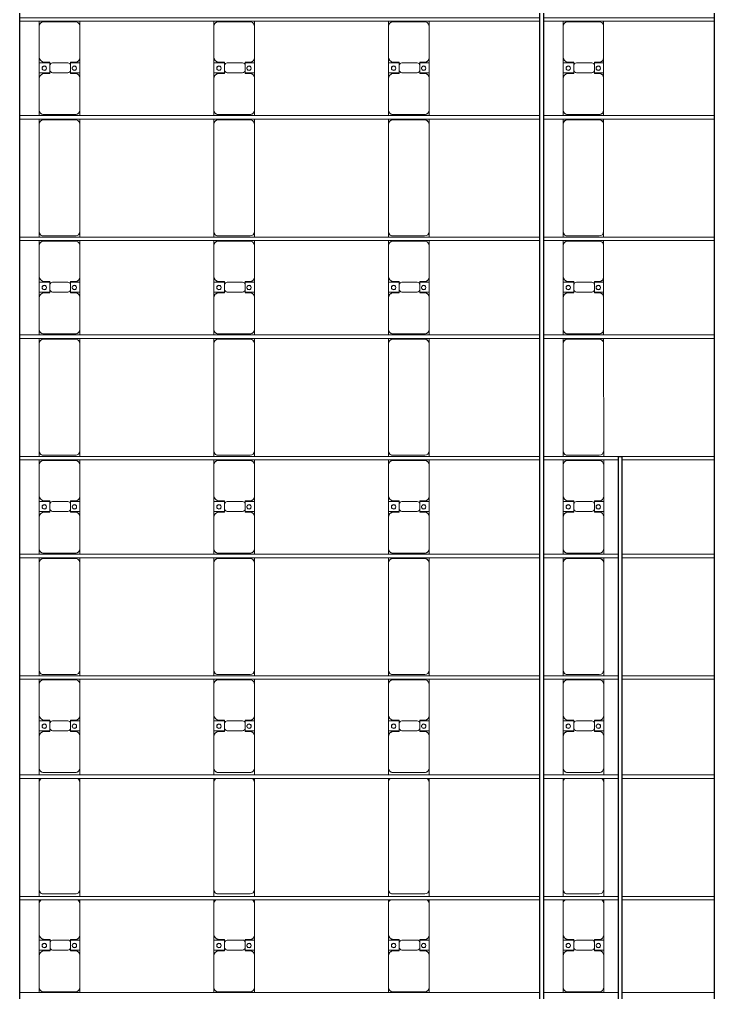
# Model space of a CAD drawing. Header units: millimetres. Extents: x -496478 to -186190, y -204059 to -87354.
# Drawn here: x -471192 to -463231, y -171190 to -160054 of the extents above; entities that cross this region are included whole.
import ezdxf

# ---------------------------------------------------------------- set-up
doc = ezdxf.new("R2010")
doc.units = ezdxf.units.MM
for name, color, linetype, lineweight in [('A-DETL-MBND', 5, 'Continuous', 9), ('A-GENM', 13, 'Continuous', 9), ('S-BEAM', 12, 'Continuous', 9)]:
    doc.layers.add(name, color=color, linetype=linetype, lineweight=lineweight)

# ---------------------------------------------------------------- blocks, each defined once
blk = doc.blocks.new('Dầm C52 - Dầm C52-V85-BỐ TRÍ KHUNG KẾT CẤU BÈ PIN 01')
at = {"layer": 'S-BEAM', "color": 1}
for p, q in [((73389, 20), (75349, 20)), ((75389, 20), (81349, 20)), ((75349, -20), (73389, -20)), ((81349, -20), (75389, -20))]:
    blk.add_line(p, q, dxfattribs=at)
blk = doc.blocks.new('Dầm C52 - Dầm C52-V86-BỐ TRÍ KHUNG KẾT CẤU BÈ PIN 01')
at = {"layer": 'S-BEAM', "color": 1}
for p, q in [((73389, 20), (74449, 20)), ((74489, 20), (75349, 20)), ((75389, 20), (81349, 20)), ((74449, -20), (73389, -20)), ((75349, -20), (74489, -20)), ((81349, -20), (75389, -20))]:
    blk.add_line(p, q, dxfattribs=at)
blk = doc.blocks.new('Dai phao do pin - DẢI PHAO ĐỠ PIN-24231-BỐ TRÍ KHUNG KẾT CẤU BÈ PIN 01')
at = {"layer": 'A-DETL-MBND', "color": 8}
for p, q in [((25813, 242), (25863, 242)), ((26230, 242), (25870, 242)), ((26230, 242), (26412, 242)), ((26298, 242), (26480, 242)), ((26298, 118), (26298, 242)), ((26412, 242), (26412, 118)), ((26830, 242), (26480, 242)), ((26830, 242), (26873, 242)), ((26913, 242), (26990, 242)), ((28220, 242), (26990, 242)), ((28220, 242), (28263, 242)), ((28303, 242), (28380, 242)), ((28740, 242), (28380, 242)), ((28740, 242), (28922, 242)), ((28808, 242), (28990, 242)), ((28808, 118), (28808, 242)), ((28922, 242), (28922, 118)), ((29340, 242), (28990, 242)), ((29340, 242), (29398, 242)), ((29438, 242), (29500, 242)), ((30730, 242), (29500, 242)), ((30730, 242), (30788, 242)), ((30828, 242), (30890, 242)), ((31250, 242), (30890, 242)), ((31250, 242), (31432, 242)), ((31318, 242), (31500, 242)), ((31318, 118), (31318, 242)), ((31432, 242), (31432, 118)), ((31850, 242), (31500, 242)), ((31850, 242), (31908, 242)), ((31948, 242), (32010, 242)), ((33240, 242), (32010, 242)), ((33240, 242), (33298, 242)), ((33338, 242), (33400, 242)), ((33760, 242), (33400, 242)), ((33760, 242), (33942, 242)), ((33828, 242), (34010, 242)), ((33828, 118), (33828, 242)), ((33942, 242), (33942, 118)), ((34360, 242), (34010, 242)), ((34360, 242), (34418, 242)), ((34458, 242), (34520, 242)), ((35750, 242), (34520, 242)), ((35750, 242), (35808, 242)), ((35848, 242), (35910, 242)), ((36270, 242), (35910, 242)), ((36270, 242), (36452, 242)), ((36338, 242), (36520, 242)), ((36338, 118), (36338, 242)), ((36452, 242), (36452, 118)), ((36870, 242), (36520, 242)), ((36870, 242), (36928, 242)), ((25820, 192), (25820, -173)), ((26290, 118), (26290, 182)), ((26382, 118), (26290, 118)), ((26420, 118), (26328, 118)), ((26420, 182), (26420, 118)), ((26940, 192), (26940, -173)), ((28330, 192), (28330, -173)), ((28800, 118), (28800, 182)), ((28892, 118), (28800, 118)), ((28930, 118), (28838, 118)), ((28930, 182), (28930, 118)), ((29390, -173), (29390, 192)), ((29450, 192), (29450, -173)), ((30780, -173), (30780, 192)), ((30840, 192), (30840, -173)), ((31310, 118), (31310, 182)), ((31402, 118), (31310, 118)), ((31440, 118), (31348, 118)), ((31440, 182), (31440, 118)), ((31900, -173), (31900, 192)), ((31960, 192), (31960, -173)), ((33290, -173), (33290, 192)), ((33350, 192), (33350, -173)), ((33820, 118), (33820, 182)), ((33912, 118), (33820, 118)), ((33950, 118), (33858, 118)), ((33950, 182), (33950, 118)), ((34410, -173), (34410, 192)), ((34470, 192), (34470, -173)), ((35800, -173), (35800, 192)), ((35860, 192), (35860, -173)), ((36330, 118), (36330, 182)), ((36422, 118), (36330, 118)), ((36460, 118), (36368, 118)), ((36460, 182), (36460, 118)), ((36920, -173), (36920, 192)), ((26298, 88), (26298, -88)), ((26412, -88), (26412, 88)), ((28808, 88), (28808, -88)), ((28922, -88), (28922, 88)), ((31318, 88), (31318, -88)), ((31432, -88), (31432, 88)), ((33828, 88), (33828, -88)), ((33942, -88), (33942, 88)), ((36338, 88), (36338, -88)), ((36452, -88), (36452, 88)), ((26290, -173), (26290, -118)), ((26290, -118), (26382, -118)), ((26298, -223), (26298, -118)), ((26328, -118), (26420, -118)), ((26412, -118), (26412, -223)), ((26420, -118), (26420, -173)), ((28800, -173), (28800, -118)), ((28800, -118), (28892, -118)), ((28808, -223), (28808, -118)), ((28838, -118), (28930, -118)), ((28922, -118), (28922, -223)), ((28930, -118), (28930, -173)), ((31310, -173), (31310, -118)), ((31310, -118), (31402, -118)), ((31318, -223), (31318, -118)), ((31348, -118), (31440, -118)), ((31432, -118), (31432, -223)), ((31440, -118), (31440, -173)), ((33820, -173), (33820, -118)), ((33820, -118), (33912, -118)), ((33828, -223), (33828, -118)), ((33858, -118), (33950, -118)), ((33942, -118), (33942, -223)), ((33950, -118), (33950, -173)), ((36330, -173), (36330, -118)), ((36330, -118), (36422, -118)), ((36338, -223), (36338, -118)), ((36368, -118), (36460, -118)), ((36452, -118), (36452, -223)), ((36460, -118), (36460, -173)), ((25863, -223), (25813, -223)), ((25870, -223), (26240, -223)), ((26412, -223), (26240, -223)), ((26470, -223), (26298, -223)), ((26470, -223), (26830, -223)), ((26873, -223), (26830, -223)), ((26990, -223), (26913, -223)), ((26990, -223), (28220, -223)), ((28263, -223), (28220, -223)), ((28380, -223), (28303, -223)), ((28380, -223), (28750, -223)), ((28922, -223), (28750, -223)), ((28980, -223), (28808, -223)), ((28980, -223), (29340, -223)), ((29398, -223), (29340, -223)), ((29500, -223), (29438, -223)), ((29500, -223), (30730, -223)), ((30788, -223), (30730, -223)), ((30890, -223), (30828, -223)), ((30890, -223), (31260, -223)), ((31432, -223), (31260, -223)), ((31490, -223), (31318, -223)), ((31490, -223), (31850, -223)), ((31908, -223), (31850, -223)), ((32010, -223), (31948, -223)), ((32010, -223), (33240, -223)), ((33298, -223), (33240, -223)), ((33400, -223), (33338, -223)), ((33400, -223), (33770, -223)), ((33942, -223), (33770, -223)), ((34000, -223), (33828, -223)), ((34000, -223), (34360, -223)), ((34418, -223), (34360, -223)), ((34520, -223), (34458, -223)), ((34520, -223), (35750, -223)), ((35808, -223), (35750, -223)), ((35910, -223), (35848, -223)), ((35910, -223), (36280, -223)), ((36452, -223), (36280, -223)), ((36510, -223), (36338, -223)), ((36510, -223), (36870, -223)), ((36928, -223), (36870, -223))]:
    blk.add_line(p, q, dxfattribs=at)
for centre, radius, start, end in [((25870, 192), 50, 90, 180), ((25870, 192), 50, 135, 180), ((26230, 182), 60, 360, 90), ((26230, 182), 60, 2.8166, 45), ((26480, 182), 60, 90, 180), ((26480, 182), 60, 135, 180), ((26830, 192), 50, 31.8859, 90), ((26830, 192), 50, 31.8859, 45), ((26990, 192), 50, 90, 180), ((26990, 192), 50, 105, 180), ((28220, 192), 50, 31.8859, 90), ((28220, 192), 50, 31.8859, 90), ((28380, 192), 50, 90, 180), ((28380, 192), 50, 135, 180), ((28740, 182), 60, 0, 90), ((28740, 182), 60, 0, 45), ((28990, 182), 60, 90, 180), ((28990, 182), 60, 135, 180), ((29340, 192), 50, 0, 90), ((29340, 192), 50, 0, 45), ((29500, 192), 50, 90, 180), ((29500, 192), 50, 105, 180), ((30730, 192), 50, 0, 90), ((30730, 192), 50, 15, 90), ((30890, 192), 50, 90, 180), ((30890, 192), 50, 135, 180), ((31250, 182), 60, 360, 90), ((31250, 182), 60, 360, 45), ((31500, 182), 60, 90, 180), ((31500, 182), 60, 135, 180), ((31850, 192), 50, 0, 90), ((31850, 192), 50, 0, 45), ((32010, 192), 50, 90, 180), ((32010, 192), 50, 105, 180), ((33240, 192), 50, 0, 90), ((33240, 192), 50, 15, 90), ((33400, 192), 50, 90, 180), ((33400, 192), 50, 135, 180), ((33760, 182), 60, 0, 90), ((33760, 182), 60, 0, 45), ((34010, 182), 60, 90, 180), ((34360, 192), 50, 0, 90), ((34360, 192), 50, 0, 45), ((34520, 192), 50, 90, 180), ((34520, 192), 50, 105, 180), ((35750, 192), 50, 0, 90), ((35750, 192), 50, 15, 90), ((35910, 192), 50, 90, 180), ((35910, 192), 50, 135, 180), ((36270, 182), 60, 360, 90), ((36270, 182), 60, 360, 45), ((36520, 182), 60, 90, 180), ((36520, 182), 60, 135, 180), ((36870, 192), 50, 360, 90), ((36870, 192), 50, 360, 45), ((26328, 88), 30, 90, 180), ((26349, 183), 25, 360, 180), ((26349, 183), 25, 180, 360), ((26351, 183), 25, 0, 180), ((26351, 183), 25, 180, 0), ((26351, 183), 25, 180, 195), ((26382, 88), 30, 0, 90), ((28838, 88), 30, 90, 180), ((28859, 183), 25, 360, 180), ((28859, 183), 25, 180, 224.9902), ((28861, 183), 25, 0, 180), ((28861, 183), 25, 180, 224.9903), ((28861, 183), 25, 180, 195), ((28859, 183), 25, 225, 315), ((28861, 183), 25, 225, 315), ((28859, 183), 25, 315.0085, 0), ((28861, 183), 25, 315.0084, 0), ((28892, 88), 30, 0, 90), ((31348, 88), 30, 90, 180), ((31369, 183), 25, 0, 180), ((31369, 183), 25, 180, 0), ((31371, 183), 25, 360, 180), ((31371, 183), 25, 180, 0), ((31371, 183), 25, 180, 195), ((31402, 88), 30, 0, 90), ((33858, 88), 30, 90, 180), ((33879, 183), 25, 0, 180), ((33879, 183), 25, 180, 0), ((33881, 183), 25, 360, 180), ((33881, 183), 25, 180, 0), ((33881, 183), 25, 180, 195), ((33912, 88), 30, 0, 90), ((34010, 182), 60, 136.7517, 180), ((36368, 88), 30, 90, 180), ((36389, 183), 25, 360, 180), ((36389, 183), 25, 180, 360), ((36391, 183), 25, 360, 180), ((36391, 183), 25, 180, 0), ((36391, 183), 25, 180, 195), ((36422, 88), 30, 0, 90), ((26328, -88), 30, 180, 270), ((26382, -88), 30, 270, 0), ((28838, -88), 30, 180, 270), ((28892, -88), 30, 270, 0), ((31348, -88), 30, 180, 270), ((31402, -88), 30, 270, 0), ((33858, -88), 30, 180, 270), ((33912, -88), 30, 270, 0), ((36368, -88), 30, 180, 270), ((36422, -88), 30, 270, 0), ((25870, -173), 50, 180, 270), ((25870, -173), 50, 180, 225), ((26240, -173), 50, 270, 360), ((26240, -173), 50, 315, 356.5781), ((26349, -162), 25, 360, 180), ((26349, -162), 25, 180, 0), ((26351, -162), 25, 360, 180), ((26351, -162), 25, 120, 180), ((26351, -162), 25, 180, 0), ((26351, -162), 25, 75, 105), ((26349, -162), 25, 75, 90), ((26349, -162), 25, 30, 45), ((26349, -162), 25, 360, 15), ((26470, -173), 50, 180, 270), ((26470, -173), 50, 180, 225), ((26830, -173), 50, 270, 328.1141), ((26830, -173), 50, 315, 328.1141), ((26990, -173), 50, 180, 270), ((26990, -173), 50, 180, 270), ((28220, -173), 50, 270, 328.1141), ((28220, -173), 50, 285, 328.1141), ((28380, -173), 50, 180, 270), ((28380, -173), 50, 180, 225), ((28750, -173), 50, 270, 360), ((28750, -173), 50, 315, 0), ((28859, -162), 25, 360, 180), ((28859, -162), 25, 180, 0), ((28861, -162), 25, 360, 180), ((28861, -162), 25, 135, 180), ((28861, -162), 25, 180, 360), ((28861, -162), 25, 120, 121.2472), ((28861, -162), 25, 75, 105), ((28859, -162), 25, 75, 90), ((28859, -162), 25, 30, 45), ((28859, -162), 25, 360, 15), ((28980, -173), 50, 180, 270), ((28980, -173), 50, 180, 225), ((29340, -173), 50, 270, 0), ((29340, -173), 50, 315, 360), ((29500, -173), 50, 180, 270), ((29500, -173), 50, 180, 270), ((30730, -173), 50, 270, 0), ((30730, -173), 50, 285, 360), ((30890, -173), 50, 180, 270), ((30890, -173), 50, 180, 225), ((31260, -173), 50, 270, 360), ((31260, -173), 50, 315, 360), ((31369, -162), 25, 360, 180), ((31369, -162), 25, 180, 0), ((31371, -162), 25, 360, 180), ((31371, -162), 25, 120, 180), ((31371, -162), 25, 180, 0), ((31371, -162), 25, 75, 105), ((31369, -162), 25, 75, 90), ((31369, -162), 25, 30, 45), ((31369, -162), 25, 360, 15), ((31490, -173), 50, 180, 270), ((31490, -173), 50, 180, 225), ((31850, -173), 50, 270, 360), ((31850, -173), 50, 315, 360), ((32010, -173), 50, 180, 270), ((32010, -173), 50, 180, 270), ((33240, -173), 50, 270, 0), ((33240, -173), 50, 285, 0), ((33400, -173), 50, 180, 270), ((33400, -173), 50, 180, 225), ((33770, -173), 50, 270, 360), ((33770, -173), 50, 315, 0), ((33879, -162), 25, 360, 180), ((33879, -162), 25, 180, 0), ((33881, -162), 25, 0, 180), ((33881, -162), 25, 120, 180), ((33881, -162), 25, 180, 0), ((33881, -162), 25, 75, 105), ((33879, -162), 25, 75, 90), ((33879, -162), 25, 30, 45), ((33879, -162), 25, 0, 15), ((34000, -173), 50, 180, 270), ((34000, -173), 50, 180, 225), ((34360, -173), 50, 270, 0), ((34360, -173), 50, 315, 0), ((34520, -173), 50, 180, 270), ((34520, -173), 50, 180, 270), ((35750, -173), 50, 270, 0), ((35750, -173), 50, 285, 360), ((35910, -173), 50, 180, 270), ((35910, -173), 50, 180, 225), ((36280, -173), 50, 270, 360), ((36280, -173), 50, 315, 360), ((36389, -162), 25, 0, 180), ((36389, -162), 25, 180, 0), ((36391, -162), 25, 0, 180), ((36391, -162), 25, 120, 180), ((36391, -162), 25, 180, 0), ((36391, -162), 25, 75, 105), ((36389, -162), 25, 75, 90), ((36389, -162), 25, 30, 45), ((36389, -162), 25, 0, 15), ((36510, -173), 50, 180, 270), ((36510, -173), 50, 180, 225), ((36870, -173), 50, 270, 0), ((36870, -173), 50, 315, 360)]:
    blk.add_arc(centre, radius, start, end, dxfattribs=at)
blk = doc.blocks.new('Dai phao do pin - DẢI PHAO ĐỠ PIN-V108-BỐ TRÍ KHUNG KẾT CẤU BÈ PIN 01')
at = {"layer": 'A-DETL-MBND', "color": 8}
for p, q in [((25813, 242), (25863, 242)), ((26230, 242), (25870, 242)), ((26230, 242), (26412, 242)), ((26298, 242), (26480, 242)), ((26298, 118), (26298, 242)), ((26412, 242), (26412, 118)), ((26830, 242), (26480, 242)), ((26830, 242), (26873, 242)), ((26913, 242), (26990, 242)), ((28220, 242), (26990, 242)), ((28220, 242), (28263, 242)), ((28303, 242), (28380, 242)), ((28740, 242), (28380, 242)), ((28740, 242), (28922, 242)), ((28808, 242), (28990, 242)), ((28808, 118), (28808, 242)), ((28922, 242), (28922, 118)), ((29340, 242), (28990, 242)), ((29340, 242), (29398, 242)), ((29438, 242), (29500, 242)), ((30730, 242), (29500, 242)), ((30730, 242), (30788, 242)), ((30828, 242), (30890, 242)), ((31250, 242), (30890, 242)), ((31250, 242), (31432, 242)), ((31318, 242), (31500, 242)), ((31318, 118), (31318, 242)), ((31432, 242), (31432, 118)), ((31850, 242), (31500, 242)), ((31850, 242), (31908, 242)), ((31948, 242), (32010, 242)), ((33240, 242), (32010, 242)), ((33240, 242), (33298, 242)), ((33338, 242), (33400, 242)), ((33760, 242), (33400, 242)), ((33760, 242), (33942, 242)), ((33828, 242), (34010, 242)), ((33828, 118), (33828, 242)), ((33942, 242), (33942, 118)), ((34360, 242), (34010, 242)), ((34360, 242), (34418, 242)), ((34458, 242), (34520, 242)), ((35750, 242), (34520, 242)), ((35750, 242), (35808, 242)), ((35848, 242), (35910, 242)), ((36270, 242), (35910, 242)), ((36270, 242), (36452, 242)), ((36338, 242), (36520, 242)), ((36338, 118), (36338, 242)), ((36452, 242), (36452, 118)), ((36870, 242), (36520, 242)), ((36870, 242), (36928, 242)), ((25820, 192), (25820, -173)), ((26290, 118), (26290, 182)), ((26382, 118), (26290, 118)), ((26420, 118), (26328, 118)), ((26420, 182), (26420, 118)), ((26940, 192), (26940, -173)), ((28330, 192), (28330, -173)), ((28800, 118), (28800, 182)), ((28892, 118), (28800, 118)), ((28930, 118), (28838, 118)), ((28930, 182), (28930, 118)), ((29390, -173), (29390, 192)), ((29450, 192), (29450, -173)), ((30780, -173), (30780, 192)), ((30840, 192), (30840, -173)), ((31310, 118), (31310, 182)), ((31402, 118), (31310, 118)), ((31440, 118), (31348, 118)), ((31440, 182), (31440, 118)), ((31900, -173), (31900, 192)), ((31960, 192), (31960, -173)), ((33290, -173), (33290, 192)), ((33350, 192), (33350, -173)), ((33820, 118), (33820, 182)), ((33912, 118), (33820, 118)), ((33950, 118), (33858, 118)), ((33950, 182), (33950, 118)), ((34410, -173), (34410, 192)), ((34470, 192), (34470, -173)), ((35800, -173), (35800, 192)), ((35860, 192), (35860, -173)), ((36330, 118), (36330, 182)), ((36422, 118), (36330, 118)), ((36460, 118), (36368, 118)), ((36460, 182), (36460, 118)), ((36920, -173), (36920, 192)), ((26298, 88), (26298, -88)), ((26412, -88), (26412, 88)), ((28808, 88), (28808, -88)), ((28922, -88), (28922, 88)), ((31318, 88), (31318, -88)), ((31432, -88), (31432, 88)), ((33828, 88), (33828, -88)), ((33942, -88), (33942, 88)), ((36338, 88), (36338, -88)), ((36452, -88), (36452, 88)), ((26290, -173), (26290, -118)), ((26290, -118), (26382, -118)), ((26298, -223), (26298, -118)), ((26328, -118), (26420, -118)), ((26412, -118), (26412, -223)), ((26420, -118), (26420, -173)), ((28800, -173), (28800, -118)), ((28800, -118), (28892, -118)), ((28808, -223), (28808, -118)), ((28838, -118), (28930, -118)), ((28922, -118), (28922, -223)), ((28930, -118), (28930, -173)), ((31310, -173), (31310, -118)), ((31310, -118), (31402, -118)), ((31318, -223), (31318, -118)), ((31348, -118), (31440, -118)), ((31432, -118), (31432, -223)), ((31440, -118), (31440, -173)), ((33820, -173), (33820, -118)), ((33820, -118), (33912, -118)), ((33828, -223), (33828, -118)), ((33858, -118), (33950, -118)), ((33942, -118), (33942, -223)), ((33950, -118), (33950, -173)), ((36330, -173), (36330, -118)), ((36330, -118), (36422, -118)), ((36338, -223), (36338, -118)), ((36368, -118), (36460, -118)), ((36452, -118), (36452, -223)), ((36460, -118), (36460, -173)), ((25863, -223), (25813, -223)), ((25870, -223), (26240, -223)), ((26412, -223), (26240, -223)), ((26470, -223), (26298, -223)), ((26470, -223), (26830, -223)), ((26873, -223), (26830, -223)), ((26990, -223), (26913, -223)), ((26990, -223), (28220, -223)), ((28263, -223), (28220, -223)), ((28380, -223), (28303, -223)), ((28380, -223), (28750, -223)), ((28922, -223), (28750, -223)), ((28980, -223), (28808, -223)), ((28980, -223), (29340, -223)), ((29398, -223), (29340, -223)), ((29500, -223), (29438, -223)), ((29500, -223), (30730, -223)), ((30788, -223), (30730, -223)), ((30890, -223), (30828, -223)), ((30890, -223), (31260, -223)), ((31432, -223), (31260, -223)), ((31490, -223), (31318, -223)), ((31490, -223), (31850, -223)), ((31908, -223), (31850, -223)), ((32010, -223), (31948, -223)), ((32010, -223), (33240, -223)), ((33298, -223), (33240, -223)), ((33400, -223), (33338, -223)), ((33400, -223), (33770, -223)), ((33942, -223), (33770, -223)), ((34000, -223), (33828, -223)), ((34000, -223), (34360, -223)), ((34418, -223), (34360, -223)), ((34520, -223), (34458, -223)), ((34520, -223), (35750, -223)), ((35808, -223), (35750, -223)), ((35910, -223), (35848, -223)), ((35910, -223), (36280, -223)), ((36452, -223), (36280, -223)), ((36510, -223), (36338, -223)), ((36510, -223), (36870, -223)), ((36928, -223), (36870, -223))]:
    blk.add_line(p, q, dxfattribs=at)
for centre, radius, start, end in [((25870, 192), 50, 90, 180), ((25870, 192), 50, 135, 180), ((26230, 182), 60, 360, 90), ((26230, 182), 60, 2.6223, 45), ((26480, 182), 60, 90, 180), ((26480, 182), 60, 135, 180), ((26830, 192), 50, 31.8859, 90), ((26830, 192), 50, 31.8859, 45), ((26990, 192), 50, 90, 180), ((26990, 192), 50, 105, 180), ((28220, 192), 50, 31.8859, 90), ((28220, 192), 50, 31.8859, 90), ((28380, 192), 50, 90, 180), ((28380, 192), 50, 135, 180), ((28740, 182), 60, 0, 90), ((28740, 182), 60, 0, 45), ((28990, 182), 60, 90, 180), ((28990, 182), 60, 135, 180), ((29340, 192), 50, 0, 90), ((29340, 192), 50, 0, 45), ((29500, 192), 50, 90, 180), ((29500, 192), 50, 105, 180), ((30730, 192), 50, 0, 90), ((30730, 192), 50, 15, 90), ((30890, 192), 50, 90, 180), ((30890, 192), 50, 135, 180), ((31250, 182), 60, 360, 90), ((31250, 182), 60, 360, 45), ((31500, 182), 60, 90, 180), ((31500, 182), 60, 135, 180), ((31850, 192), 50, 0, 90), ((31850, 192), 50, 0, 45), ((32010, 192), 50, 90, 180), ((32010, 192), 50, 105, 180), ((33240, 192), 50, 0, 90), ((33240, 192), 50, 15, 90), ((33400, 192), 50, 90, 180), ((33400, 192), 50, 135, 180), ((33760, 182), 60, 0, 90), ((33760, 182), 60, 0, 45), ((34010, 182), 60, 90, 180), ((34010, 182), 60, 136.7101, 180), ((34360, 192), 50, 0, 90), ((34360, 192), 50, 0, 45), ((34520, 192), 50, 90, 180), ((34520, 192), 50, 105, 180), ((35750, 192), 50, 0, 90), ((35750, 192), 50, 15, 90), ((35910, 192), 50, 90, 180), ((35910, 192), 50, 135, 180), ((36270, 182), 60, 360, 90), ((36270, 182), 60, 360, 45), ((36520, 182), 60, 90, 180), ((36520, 182), 60, 135, 180), ((36870, 192), 50, 360, 90), ((36870, 192), 50, 360, 45), ((26328, 88), 30, 90, 180), ((26349, 183), 25, 360, 180), ((26349, 183), 25, 180, 360), ((26351, 183), 25, 0, 180), ((26351, 183), 25, 180, 0), ((26351, 183), 25, 180, 195), ((26382, 88), 30, 0, 90), ((28838, 88), 30, 90, 180), ((28859, 183), 25, 360, 180), ((28859, 183), 25, 180, 0), ((28861, 183), 25, 0, 180), ((28861, 183), 25, 180, 0), ((28861, 183), 25, 180, 195), ((28892, 88), 30, 0, 90), ((31348, 88), 30, 90, 180), ((31369, 183), 25, 0, 180), ((31369, 183), 25, 180, 0), ((31371, 183), 25, 360, 180), ((31371, 183), 25, 180, 0), ((31371, 183), 25, 180, 195), ((31402, 88), 30, 0, 90), ((33858, 88), 30, 90, 180), ((33879, 183), 25, 0, 180), ((33879, 183), 25, 180, 0), ((33881, 183), 25, 360, 180), ((33881, 183), 25, 180, 0), ((33881, 183), 25, 180, 195), ((33912, 88), 30, 0, 90), ((36368, 88), 30, 90, 180), ((36389, 183), 25, 360, 180), ((36389, 183), 25, 180, 360), ((36391, 183), 25, 360, 180), ((36391, 183), 25, 180, 0), ((36391, 183), 25, 180, 195), ((36422, 88), 30, 0, 90), ((26328, -88), 30, 180, 270), ((26382, -88), 30, 270, 0), ((28838, -88), 30, 180, 270), ((28892, -88), 30, 270, 0), ((31348, -88), 30, 180, 270), ((31402, -88), 30, 270, 0), ((33858, -88), 30, 180, 270), ((33912, -88), 30, 270, 0), ((36368, -88), 30, 180, 270), ((36422, -88), 30, 270, 0), ((25870, -173), 50, 180, 270), ((25870, -173), 50, 180, 225), ((26240, -173), 50, 270, 360), ((26240, -173), 50, 315, 356.8112), ((26349, -162), 25, 360, 180), ((26349, -162), 25, 180, 0), ((26351, -162), 25, 360, 180), ((26351, -162), 25, 120, 180), ((26351, -162), 25, 180, 0), ((26351, -162), 25, 75, 105), ((26349, -162), 25, 75, 90), ((26349, -162), 25, 30, 45), ((26349, -162), 25, 360, 15), ((26470, -173), 50, 180, 270), ((26470, -173), 50, 180, 225), ((26830, -173), 50, 270, 328.1141), ((26830, -173), 50, 315, 328.1141), ((26990, -173), 50, 180, 270), ((26990, -173), 50, 180, 270), ((28220, -173), 50, 270, 328.1141), ((28220, -173), 50, 285, 328.1141), ((28380, -173), 50, 180, 270), ((28380, -173), 50, 180, 225), ((28750, -173), 50, 270, 360), ((28750, -173), 50, 315, 0), ((28859, -162), 25, 360, 180), ((28859, -162), 25, 180, 0), ((28861, -162), 25, 360, 180), ((28861, -162), 25, 135, 180), ((28861, -162), 25, 180, 360), ((28861, -162), 25, 120, 121.1704), ((28861, -162), 25, 75, 105), ((28859, -162), 25, 75, 90), ((28859, -162), 25, 30, 45), ((28859, -162), 25, 360, 15), ((28980, -173), 50, 180, 270), ((28980, -173), 50, 180, 225), ((29340, -173), 50, 270, 0), ((29340, -173), 50, 315, 360), ((29500, -173), 50, 180, 270), ((29500, -173), 50, 180, 270), ((30730, -173), 50, 270, 0), ((30730, -173), 50, 285, 360), ((30890, -173), 50, 180, 270), ((30890, -173), 50, 180, 225), ((31260, -173), 50, 270, 360), ((31260, -173), 50, 315, 360), ((31369, -162), 25, 360, 180), ((31369, -162), 25, 180, 0), ((31371, -162), 25, 360, 180), ((31371, -162), 25, 120, 180), ((31371, -162), 25, 180, 0), ((31371, -162), 25, 75, 105), ((31369, -162), 25, 75, 90), ((31369, -162), 25, 30, 45), ((31369, -162), 25, 360, 15), ((31490, -173), 50, 180, 270), ((31490, -173), 50, 180, 225), ((31850, -173), 50, 270, 360), ((31850, -173), 50, 315, 360), ((32010, -173), 50, 180, 270), ((32010, -173), 50, 180, 270), ((33240, -173), 50, 270, 0), ((33240, -173), 50, 285, 0), ((33400, -173), 50, 180, 270), ((33400, -173), 50, 180, 225), ((33770, -173), 50, 270, 360), ((33770, -173), 50, 315, 0), ((33879, -162), 25, 360, 180), ((33879, -162), 25, 180, 0), ((33881, -162), 25, 0, 180), ((33881, -162), 25, 120, 180), ((33881, -162), 25, 180, 0), ((33881, -162), 25, 75, 105), ((33879, -162), 25, 75, 90), ((33879, -162), 25, 30, 45), ((33879, -162), 25, 0, 15), ((34000, -173), 50, 180, 270), ((34000, -173), 50, 180, 225), ((34360, -173), 50, 270, 0), ((34360, -173), 50, 315, 0), ((34520, -173), 50, 180, 270), ((34520, -173), 50, 180, 270), ((35750, -173), 50, 270, 0), ((35750, -173), 50, 285, 360), ((35910, -173), 50, 180, 270), ((35910, -173), 50, 180, 225), ((36280, -173), 50, 270, 360), ((36280, -173), 50, 315, 360), ((36389, -162), 25, 0, 180), ((36389, -162), 25, 180, 0), ((36391, -162), 25, 0, 180), ((36391, -162), 25, 120, 180), ((36391, -162), 25, 180, 0), ((36391, -162), 25, 75, 105), ((36389, -162), 25, 75, 90), ((36389, -162), 25, 30, 45), ((36389, -162), 25, 0, 15), ((36510, -173), 50, 180, 270), ((36510, -173), 50, 180, 225), ((36870, -173), 50, 270, 0), ((36870, -173), 50, 315, 360)]:
    blk.add_arc(centre, radius, start, end, dxfattribs=at)
blk = doc.blocks.new('Dai phao do pin - DẢI PHAO ĐỠ PIN-V109-BỐ TRÍ KHUNG KẾT CẤU BÈ PIN 01')
at = {"layer": 'A-DETL-MBND', "color": 8}
for p, q in [((25813, 242), (25863, 242)), ((26230, 242), (25870, 242)), ((26230, 242), (26412, 242)), ((26298, 242), (26480, 242)), ((26298, 118), (26298, 242)), ((26412, 242), (26412, 118)), ((26830, 242), (26480, 242)), ((26830, 242), (26873, 242)), ((26913, 242), (26990, 242)), ((28220, 242), (26990, 242)), ((28220, 242), (28263, 242)), ((28303, 242), (28380, 242)), ((28740, 242), (28380, 242)), ((28740, 242), (28922, 242)), ((28808, 242), (28990, 242)), ((28808, 118), (28808, 242)), ((28922, 242), (28922, 118)), ((29340, 242), (28990, 242)), ((29340, 242), (29398, 242)), ((29438, 242), (29500, 242)), ((30730, 242), (29500, 242)), ((30730, 242), (30788, 242)), ((30828, 242), (30890, 242)), ((31250, 242), (30890, 242)), ((31250, 242), (31432, 242)), ((31318, 242), (31500, 242)), ((31318, 118), (31318, 242)), ((31432, 242), (31432, 118)), ((31850, 242), (31500, 242)), ((31850, 242), (31908, 242)), ((31948, 242), (32010, 242)), ((33240, 242), (32010, 242)), ((33240, 242), (33298, 242)), ((33338, 242), (33400, 242)), ((33760, 242), (33400, 242)), ((33760, 242), (33942, 242)), ((33828, 242), (34010, 242)), ((33828, 118), (33828, 242)), ((33942, 242), (33942, 118)), ((34360, 242), (34010, 242)), ((34360, 242), (34418, 242)), ((34458, 242), (34520, 242)), ((35750, 242), (34520, 242)), ((35750, 242), (35808, 242)), ((35848, 242), (35910, 242)), ((36270, 242), (35910, 242)), ((36270, 242), (36452, 242)), ((36338, 242), (36520, 242)), ((36338, 118), (36338, 242)), ((36452, 242), (36452, 118)), ((36870, 242), (36520, 242)), ((36870, 242), (36928, 242)), ((25820, 192), (25820, -173)), ((26290, 118), (26290, 182)), ((26382, 118), (26290, 118)), ((26420, 118), (26328, 118)), ((26420, 182), (26420, 118)), ((26940, 192), (26940, -173)), ((28330, 192), (28330, -173)), ((28800, 118), (28800, 182)), ((28892, 118), (28800, 118)), ((28930, 118), (28838, 118)), ((28930, 182), (28930, 118)), ((29390, -173), (29390, 192)), ((29450, 192), (29450, -173)), ((30780, -173), (30780, 192)), ((30840, 192), (30840, -173)), ((31310, 118), (31310, 182)), ((31402, 118), (31310, 118)), ((31440, 118), (31348, 118)), ((31440, 182), (31440, 118)), ((31900, -173), (31900, 192)), ((31960, 192), (31960, -173)), ((33290, -173), (33290, 192)), ((33350, 192), (33350, -173)), ((33820, 118), (33820, 182)), ((33912, 118), (33820, 118)), ((33950, 118), (33858, 118)), ((33950, 182), (33950, 118)), ((34410, -173), (34410, 192)), ((34470, 192), (34470, -173)), ((35800, -173), (35800, 192)), ((35860, 192), (35860, -173)), ((36330, 118), (36330, 182)), ((36422, 118), (36330, 118)), ((36460, 118), (36368, 118)), ((36460, 182), (36460, 118)), ((36920, -173), (36920, 192)), ((26298, 88), (26298, -88)), ((26412, -88), (26412, 88)), ((28808, 88), (28808, -88)), ((28922, -88), (28922, 88)), ((31318, 88), (31318, -88)), ((31432, -88), (31432, 88)), ((33828, 88), (33828, -88)), ((33942, -88), (33942, 88)), ((36338, 88), (36338, -88)), ((36452, -88), (36452, 88)), ((26290, -173), (26290, -118)), ((26290, -118), (26382, -118)), ((26298, -223), (26298, -118)), ((26328, -118), (26420, -118)), ((26412, -118), (26412, -223)), ((26420, -118), (26420, -173)), ((28800, -173), (28800, -118)), ((28800, -118), (28892, -118)), ((28808, -223), (28808, -118)), ((28838, -118), (28930, -118)), ((28922, -118), (28922, -223)), ((28930, -118), (28930, -173)), ((31310, -173), (31310, -118)), ((31310, -118), (31402, -118)), ((31318, -223), (31318, -118)), ((31348, -118), (31440, -118)), ((31432, -118), (31432, -223)), ((31440, -118), (31440, -173)), ((33820, -173), (33820, -118)), ((33820, -118), (33912, -118)), ((33828, -223), (33828, -118)), ((33858, -118), (33950, -118)), ((33942, -118), (33942, -223)), ((33950, -118), (33950, -173)), ((36330, -173), (36330, -118)), ((36330, -118), (36422, -118)), ((36338, -223), (36338, -118)), ((36368, -118), (36460, -118)), ((36452, -118), (36452, -223)), ((36460, -118), (36460, -173)), ((25863, -223), (25813, -223)), ((25870, -223), (26240, -223)), ((26412, -223), (26240, -223)), ((26470, -223), (26298, -223)), ((26470, -223), (26830, -223)), ((26873, -223), (26830, -223)), ((26990, -223), (26913, -223)), ((26990, -223), (28220, -223)), ((28263, -223), (28220, -223)), ((28380, -223), (28303, -223)), ((28380, -223), (28750, -223)), ((28922, -223), (28750, -223)), ((28980, -223), (28808, -223)), ((28980, -223), (29340, -223)), ((29398, -223), (29340, -223)), ((29500, -223), (29438, -223)), ((29500, -223), (30730, -223)), ((30788, -223), (30730, -223)), ((30890, -223), (30828, -223)), ((30890, -223), (31260, -223)), ((31432, -223), (31260, -223)), ((31490, -223), (31318, -223)), ((31490, -223), (31850, -223)), ((31908, -223), (31850, -223)), ((32010, -223), (31948, -223)), ((32010, -223), (33240, -223)), ((33298, -223), (33240, -223)), ((33400, -223), (33338, -223)), ((33400, -223), (33770, -223)), ((33942, -223), (33770, -223)), ((34000, -223), (33828, -223)), ((34000, -223), (34360, -223)), ((34418, -223), (34360, -223)), ((34520, -223), (34458, -223)), ((34520, -223), (35750, -223)), ((35808, -223), (35750, -223)), ((35910, -223), (35848, -223)), ((35910, -223), (36280, -223)), ((36452, -223), (36280, -223)), ((36510, -223), (36338, -223)), ((36510, -223), (36870, -223)), ((36928, -223), (36870, -223))]:
    blk.add_line(p, q, dxfattribs=at)
for centre, radius, start, end in [((25870, 192), 50, 90, 180), ((25870, 192), 50, 135, 180), ((26230, 182), 60, 360, 90), ((26230, 182), 60, 2.428, 45), ((26480, 182), 60, 90, 180), ((26480, 182), 60, 135, 180), ((26830, 192), 50, 31.8859, 90), ((26830, 192), 50, 31.8859, 45), ((26990, 192), 50, 90, 180), ((26990, 192), 50, 105, 180), ((28220, 192), 50, 31.8859, 90), ((28220, 192), 50, 31.8859, 90), ((28380, 192), 50, 90, 180), ((28380, 192), 50, 135, 180), ((28740, 182), 60, 0, 90), ((28740, 182), 60, 0, 45), ((28990, 182), 60, 90, 180), ((28990, 182), 60, 135, 180), ((29340, 192), 50, 0, 90), ((29340, 192), 50, 0, 45), ((29500, 192), 50, 90, 180), ((29500, 192), 50, 105, 180), ((30730, 192), 50, 0, 90), ((30730, 192), 50, 15, 90), ((30890, 192), 50, 90, 180), ((30890, 192), 50, 135, 180), ((31250, 182), 60, 360, 90), ((31250, 182), 60, 360, 45), ((31500, 182), 60, 90, 180), ((31500, 182), 60, 135, 180), ((31850, 192), 50, 0, 90), ((31850, 192), 50, 0, 45), ((32010, 192), 50, 90, 180), ((32010, 192), 50, 105, 180), ((33240, 192), 50, 0, 90), ((33240, 192), 50, 15, 90), ((33400, 192), 50, 90, 180), ((33400, 192), 50, 135, 180), ((33760, 182), 60, 0, 90), ((33760, 182), 60, 0, 45), ((34010, 182), 60, 90, 180), ((34010, 182), 60, 136.6684, 180), ((34360, 192), 50, 0, 90), ((34360, 192), 50, 0, 45), ((34520, 192), 50, 90, 180), ((34520, 192), 50, 105, 180), ((35750, 192), 50, 0, 90), ((35750, 192), 50, 15, 90), ((35910, 192), 50, 90, 180), ((35910, 192), 50, 135, 180), ((36270, 182), 60, 360, 90), ((36270, 182), 60, 360, 45), ((36520, 182), 60, 90, 180), ((36520, 182), 60, 135, 180), ((36870, 192), 50, 360, 90), ((36870, 192), 50, 360, 45), ((26328, 88), 30, 90, 180), ((26349, 183), 25, 360, 180), ((26349, 183), 25, 180, 360), ((26351, 183), 25, 0, 180), ((26351, 183), 25, 180, 0), ((26351, 183), 25, 180, 195), ((26382, 88), 30, 0, 90), ((28838, 88), 30, 90, 180), ((28859, 183), 25, 360, 180), ((28859, 183), 25, 180, 0), ((28861, 183), 25, 0, 180), ((28861, 183), 25, 180, 0), ((28861, 183), 25, 180, 195), ((28892, 88), 30, 0, 90), ((31348, 88), 30, 90, 180), ((31369, 183), 25, 0, 180), ((31369, 183), 25, 180, 0), ((31371, 183), 25, 360, 180), ((31371, 183), 25, 180, 0), ((31371, 183), 25, 180, 195), ((31402, 88), 30, 0, 90), ((33858, 88), 30, 90, 180), ((33879, 183), 25, 0, 180), ((33879, 183), 25, 180, 0), ((33881, 183), 25, 360, 180), ((33881, 183), 25, 180, 0), ((33881, 183), 25, 180, 195), ((33912, 88), 30, 0, 90), ((36368, 88), 30, 90, 180), ((36389, 183), 25, 360, 180), ((36389, 183), 25, 180, 360), ((36391, 183), 25, 360, 180), ((36391, 183), 25, 180, 0), ((36391, 183), 25, 180, 195), ((36422, 88), 30, 0, 90), ((26328, -88), 30, 180, 270), ((26382, -88), 30, 270, 0), ((28838, -88), 30, 180, 270), ((28892, -88), 30, 270, 0), ((31348, -88), 30, 180, 270), ((31402, -88), 30, 270, 0), ((33858, -88), 30, 180, 270), ((33912, -88), 30, 270, 0), ((36368, -88), 30, 180, 270), ((36422, -88), 30, 270, 0), ((25870, -173), 50, 180, 270), ((25870, -173), 50, 180, 225), ((26240, -173), 50, 270, 360), ((26240, -173), 50, 315, 357.0444), ((26349, -162), 25, 360, 180), ((26349, -162), 25, 180, 0), ((26351, -162), 25, 360, 180), ((26351, -162), 25, 120, 180), ((26351, -162), 25, 180, 0), ((26351, -162), 25, 75, 105), ((26349, -162), 25, 75, 90), ((26349, -162), 25, 30, 45), ((26349, -162), 25, 360, 15), ((26470, -173), 50, 180, 270), ((26470, -173), 50, 180, 225), ((26830, -173), 50, 270, 328.1141), ((26830, -173), 50, 315, 328.1141), ((26990, -173), 50, 180, 270), ((26990, -173), 50, 180, 270), ((28220, -173), 50, 270, 328.1141), ((28220, -173), 50, 285, 328.1141), ((28380, -173), 50, 180, 270), ((28380, -173), 50, 180, 225), ((28750, -173), 50, 270, 360), ((28750, -173), 50, 315, 0), ((28859, -162), 25, 360, 180), ((28859, -162), 25, 180, 0), ((28861, -162), 25, 360, 180), ((28861, -162), 25, 135, 180), ((28861, -162), 25, 180, 360), ((28861, -162), 25, 120, 121.0937), ((28861, -162), 25, 75, 105), ((28859, -162), 25, 75, 90), ((28859, -162), 25, 30, 45), ((28859, -162), 25, 360, 15), ((28980, -173), 50, 180, 270), ((28980, -173), 50, 180, 225), ((29340, -173), 50, 270, 0), ((29340, -173), 50, 315, 360), ((29500, -173), 50, 180, 270), ((29500, -173), 50, 180, 270), ((30730, -173), 50, 270, 0), ((30730, -173), 50, 285, 360), ((30890, -173), 50, 180, 270), ((30890, -173), 50, 180, 225), ((31260, -173), 50, 270, 360), ((31260, -173), 50, 315, 360), ((31369, -162), 25, 360, 180), ((31369, -162), 25, 180, 0), ((31371, -162), 25, 360, 180), ((31371, -162), 25, 120, 180), ((31371, -162), 25, 180, 0), ((31371, -162), 25, 75, 105), ((31369, -162), 25, 75, 90), ((31369, -162), 25, 30, 45), ((31369, -162), 25, 360, 15), ((31490, -173), 50, 180, 270), ((31490, -173), 50, 180, 225), ((31850, -173), 50, 270, 360), ((31850, -173), 50, 315, 360), ((32010, -173), 50, 180, 270), ((32010, -173), 50, 180, 270), ((33240, -173), 50, 270, 0), ((33240, -173), 50, 285, 0), ((33400, -173), 50, 180, 270), ((33400, -173), 50, 180, 225), ((33770, -173), 50, 270, 360), ((33770, -173), 50, 315, 0), ((33879, -162), 25, 360, 180), ((33879, -162), 25, 180, 0), ((33881, -162), 25, 0, 180), ((33881, -162), 25, 120, 180), ((33881, -162), 25, 180, 0), ((33881, -162), 25, 75, 105), ((33879, -162), 25, 75, 90), ((33879, -162), 25, 30, 45), ((33879, -162), 25, 0, 15), ((34000, -173), 50, 180, 270), ((34000, -173), 50, 180, 225), ((34360, -173), 50, 270, 0), ((34360, -173), 50, 315, 0), ((34520, -173), 50, 180, 270), ((34520, -173), 50, 180, 270), ((35750, -173), 50, 270, 0), ((35750, -173), 50, 285, 360), ((35910, -173), 50, 180, 270), ((35910, -173), 50, 180, 225), ((36280, -173), 50, 270, 360), ((36280, -173), 50, 315, 360), ((36389, -162), 25, 0, 180), ((36389, -162), 25, 180, 0), ((36391, -162), 25, 0, 180), ((36391, -162), 25, 120, 180), ((36391, -162), 25, 180, 0), ((36391, -162), 25, 75, 105), ((36389, -162), 25, 75, 90), ((36389, -162), 25, 30, 45), ((36389, -162), 25, 0, 15), ((36510, -173), 50, 180, 270), ((36510, -173), 50, 180, 225), ((36870, -173), 50, 270, 0), ((36870, -173), 50, 315, 360)]:
    blk.add_arc(centre, radius, start, end, dxfattribs=at)
blk = doc.blocks.new('Dai phao do pin - DẢI PHAO ĐỠ PIN-V110-BỐ TRÍ KHUNG KẾT CẤU BÈ PIN 01')
at = {"layer": 'A-DETL-MBND', "color": 8}
for p, q in [((25813, 242), (25863, 242)), ((26230, 242), (25870, 242)), ((26230, 242), (26412, 242)), ((26298, 242), (26480, 242)), ((26298, 118), (26298, 242)), ((26412, 242), (26412, 118)), ((26830, 242), (26480, 242)), ((26830, 242), (26873, 242)), ((26913, 242), (26990, 242)), ((28220, 242), (26990, 242)), ((28220, 242), (28263, 242)), ((28303, 242), (28380, 242)), ((28740, 242), (28380, 242)), ((28740, 242), (28922, 242)), ((28808, 242), (28990, 242)), ((28808, 118), (28808, 242)), ((28922, 242), (28922, 118)), ((29340, 242), (28990, 242)), ((29340, 242), (29398, 242)), ((29438, 242), (29500, 242)), ((30730, 242), (29500, 242)), ((30730, 242), (30788, 242)), ((30828, 242), (30890, 242)), ((31250, 242), (30890, 242)), ((31250, 242), (31432, 242)), ((31318, 242), (31500, 242)), ((31318, 118), (31318, 242)), ((31432, 242), (31432, 118)), ((31850, 242), (31500, 242)), ((31850, 242), (31908, 242)), ((31948, 242), (32010, 242)), ((33240, 242), (32010, 242)), ((33240, 242), (33298, 242)), ((33338, 242), (33400, 242)), ((33760, 242), (33400, 242)), ((33760, 242), (33942, 242)), ((33828, 242), (34010, 242)), ((33828, 118), (33828, 242)), ((33942, 242), (33942, 118)), ((34360, 242), (34010, 242)), ((34360, 242), (34418, 242)), ((34458, 242), (34520, 242)), ((35750, 242), (34520, 242)), ((35750, 242), (35808, 242)), ((35848, 242), (35910, 242)), ((36270, 242), (35910, 242)), ((36270, 242), (36452, 242)), ((36338, 242), (36520, 242)), ((36338, 118), (36338, 242)), ((36452, 242), (36452, 118)), ((36870, 242), (36520, 242)), ((36870, 242), (36928, 242)), ((25820, 192), (25820, -173)), ((26290, 118), (26290, 182)), ((26382, 118), (26290, 118)), ((26420, 118), (26328, 118)), ((26420, 182), (26420, 118)), ((26940, 192), (26940, -173)), ((28330, 192), (28330, -173)), ((28800, 118), (28800, 182)), ((28892, 118), (28800, 118)), ((28930, 118), (28838, 118)), ((28930, 182), (28930, 118)), ((29390, -173), (29390, 192)), ((29450, 192), (29450, -173)), ((30780, -173), (30780, 192)), ((30840, 192), (30840, -173)), ((31310, 118), (31310, 182)), ((31402, 118), (31310, 118)), ((31440, 118), (31348, 118)), ((31440, 182), (31440, 118)), ((31900, -173), (31900, 192)), ((31960, 192), (31960, -173)), ((33290, -173), (33290, 192)), ((33350, 192), (33350, -173)), ((33820, 118), (33820, 182)), ((33912, 118), (33820, 118)), ((33950, 118), (33858, 118)), ((33950, 182), (33950, 118)), ((34410, -173), (34410, 192)), ((34470, 192), (34470, -173)), ((35800, -173), (35800, 192)), ((35860, 192), (35860, -173)), ((36330, 118), (36330, 182)), ((36422, 118), (36330, 118)), ((36460, 118), (36368, 118)), ((36460, 182), (36460, 118)), ((36920, -173), (36920, 192)), ((26298, 88), (26298, -88)), ((26412, -88), (26412, 88)), ((28808, 88), (28808, -88)), ((28922, -88), (28922, 88)), ((31318, 88), (31318, -88)), ((31432, -88), (31432, 88)), ((33828, 88), (33828, -88)), ((33942, -88), (33942, 88)), ((36338, 88), (36338, -88)), ((36452, -88), (36452, 88)), ((26290, -173), (26290, -118)), ((26290, -118), (26382, -118)), ((26298, -223), (26298, -118)), ((26328, -118), (26420, -118)), ((26412, -118), (26412, -223)), ((26420, -118), (26420, -173)), ((28800, -173), (28800, -118)), ((28800, -118), (28892, -118)), ((28808, -223), (28808, -118)), ((28838, -118), (28930, -118)), ((28922, -118), (28922, -223)), ((28930, -118), (28930, -173)), ((31310, -173), (31310, -118)), ((31310, -118), (31402, -118)), ((31318, -223), (31318, -118)), ((31348, -118), (31440, -118)), ((31432, -118), (31432, -223)), ((31440, -118), (31440, -173)), ((33820, -173), (33820, -118)), ((33820, -118), (33912, -118)), ((33828, -223), (33828, -118)), ((33858, -118), (33950, -118)), ((33942, -118), (33942, -223)), ((33950, -118), (33950, -173)), ((36330, -173), (36330, -118)), ((36330, -118), (36422, -118)), ((36338, -223), (36338, -118)), ((36368, -118), (36460, -118)), ((36452, -118), (36452, -223)), ((36460, -118), (36460, -173)), ((25863, -223), (25813, -223)), ((25870, -223), (26240, -223)), ((26412, -223), (26240, -223)), ((26470, -223), (26298, -223)), ((26470, -223), (26830, -223)), ((26873, -223), (26830, -223)), ((26990, -223), (26913, -223)), ((26990, -223), (28220, -223)), ((28263, -223), (28220, -223)), ((28380, -223), (28303, -223)), ((28380, -223), (28750, -223)), ((28922, -223), (28750, -223)), ((28980, -223), (28808, -223)), ((28980, -223), (29340, -223)), ((29398, -223), (29340, -223)), ((29500, -223), (29438, -223)), ((29500, -223), (30730, -223)), ((30788, -223), (30730, -223)), ((30890, -223), (30828, -223)), ((30890, -223), (31260, -223)), ((31432, -223), (31260, -223)), ((31490, -223), (31318, -223)), ((31490, -223), (31850, -223)), ((31908, -223), (31850, -223)), ((32010, -223), (31948, -223)), ((32010, -223), (33240, -223)), ((33298, -223), (33240, -223)), ((33400, -223), (33338, -223)), ((33400, -223), (33770, -223)), ((33942, -223), (33770, -223)), ((34000, -223), (33828, -223)), ((34000, -223), (34360, -223)), ((34418, -223), (34360, -223)), ((34520, -223), (34458, -223)), ((34520, -223), (35750, -223)), ((35808, -223), (35750, -223)), ((35910, -223), (35848, -223)), ((35910, -223), (36280, -223)), ((36452, -223), (36280, -223)), ((36510, -223), (36338, -223)), ((36510, -223), (36870, -223)), ((36928, -223), (36870, -223))]:
    blk.add_line(p, q, dxfattribs=at)
for centre, radius, start, end in [((25870, 192), 50, 90, 180), ((25870, 192), 50, 135, 180), ((26230, 182), 60, 360, 90), ((26230, 182), 60, 2.2338, 45), ((26480, 182), 60, 90, 180), ((26480, 182), 60, 135, 180), ((26830, 192), 50, 31.8859, 90), ((26830, 192), 50, 31.8859, 45), ((26990, 192), 50, 90, 180), ((26990, 192), 50, 105, 180), ((28220, 192), 50, 31.8859, 90), ((28220, 192), 50, 31.8859, 90), ((28380, 192), 50, 90, 180), ((28380, 192), 50, 135, 180), ((28740, 182), 60, 0, 90), ((28740, 182), 60, 0, 45), ((28990, 182), 60, 90, 180), ((28990, 182), 60, 135, 180), ((29340, 192), 50, 0, 90), ((29340, 192), 50, 0, 45), ((29500, 192), 50, 90, 180), ((29500, 192), 50, 105, 180), ((30730, 192), 50, 0, 90), ((30730, 192), 50, 15, 90), ((30890, 192), 50, 90, 180), ((30890, 192), 50, 135, 180), ((31250, 182), 60, 360, 90), ((31250, 182), 60, 360, 45), ((31500, 182), 60, 90, 180), ((31500, 182), 60, 135, 180), ((31850, 192), 50, 0, 90), ((31850, 192), 50, 0, 45), ((32010, 192), 50, 90, 180), ((32010, 192), 50, 105, 180), ((33240, 192), 50, 0, 90), ((33240, 192), 50, 15, 90), ((33400, 192), 50, 90, 180), ((33400, 192), 50, 135, 180), ((33760, 182), 60, 0, 90), ((33760, 182), 60, 0, 45), ((34010, 182), 60, 90, 180), ((34010, 182), 60, 136.6268, 180), ((34360, 192), 50, 0, 90), ((34360, 192), 50, 0, 45), ((34520, 192), 50, 90, 180), ((34520, 192), 50, 105, 180), ((35750, 192), 50, 0, 90), ((35750, 192), 50, 15, 90), ((35910, 192), 50, 90, 180), ((35910, 192), 50, 135, 180), ((36270, 182), 60, 360, 90), ((36270, 182), 60, 360, 45), ((36520, 182), 60, 90, 180), ((36520, 182), 60, 135, 180), ((36870, 192), 50, 360, 90), ((36870, 192), 50, 360, 45), ((26328, 88), 30, 90, 180), ((26349, 183), 25, 360, 180), ((26349, 183), 25, 180, 360), ((26351, 183), 25, 0, 180), ((26351, 183), 25, 180, 0), ((26351, 183), 25, 180, 195), ((26382, 88), 30, 0, 90), ((28838, 88), 30, 90, 180), ((28859, 183), 25, 360, 180), ((28859, 183), 25, 180, 0), ((28861, 183), 25, 0, 180), ((28861, 183), 25, 180, 0), ((28861, 183), 25, 180, 195), ((28892, 88), 30, 0, 90), ((31348, 88), 30, 90, 180), ((31369, 183), 25, 0, 180), ((31369, 183), 25, 180, 0), ((31371, 183), 25, 360, 180), ((31371, 183), 25, 180, 0), ((31371, 183), 25, 180, 195), ((31402, 88), 30, 0, 90), ((33858, 88), 30, 90, 180), ((33879, 183), 25, 0, 180), ((33879, 183), 25, 180, 0), ((33881, 183), 25, 360, 180), ((33881, 183), 25, 180, 0), ((33881, 183), 25, 180, 195), ((33912, 88), 30, 0, 90), ((36368, 88), 30, 90, 180), ((36389, 183), 25, 360, 180), ((36389, 183), 25, 180, 360), ((36391, 183), 25, 360, 180), ((36391, 183), 25, 180, 0), ((36391, 183), 25, 180, 195), ((36422, 88), 30, 0, 90), ((26328, -88), 30, 180, 270), ((26382, -88), 30, 270, 0), ((28838, -88), 30, 180, 270), ((28892, -88), 30, 270, 0), ((31348, -88), 30, 180, 270), ((31402, -88), 30, 270, 0), ((33858, -88), 30, 180, 270), ((33912, -88), 30, 270, 0), ((36368, -88), 30, 180, 270), ((36422, -88), 30, 270, 0), ((25870, -173), 50, 180, 270), ((25870, -173), 50, 180, 225), ((26240, -173), 50, 270, 360), ((26240, -173), 50, 315, 357.2776), ((26349, -162), 25, 360, 180), ((26349, -162), 25, 180, 0), ((26351, -162), 25, 360, 180), ((26351, -162), 25, 120, 180), ((26351, -162), 25, 180, 0), ((26351, -162), 25, 75, 105), ((26349, -162), 25, 75, 90), ((26349, -162), 25, 30, 45), ((26349, -162), 25, 360, 15), ((26470, -173), 50, 180, 270), ((26470, -173), 50, 180, 225), ((26830, -173), 50, 270, 328.1141), ((26830, -173), 50, 315, 328.1141), ((26990, -173), 50, 180, 270), ((26990, -173), 50, 180, 225), ((26990, -173), 50, 234.4859, 270), ((28220, -173), 50, 270, 328.1141), ((28220, -173), 50, 285, 300), ((28220, -173), 50, 315, 328.1141), ((28380, -173), 50, 180, 270), ((28380, -173), 50, 180, 225), ((28750, -173), 50, 270, 360), ((28750, -173), 50, 315, 0), ((28859, -162), 25, 360, 180), ((28859, -162), 25, 180, 0), ((28861, -162), 25, 360, 180), ((28861, -162), 25, 135, 180), ((28861, -162), 25, 180, 360), ((28861, -162), 25, 120, 121.017), ((28861, -162), 25, 75, 105), ((28859, -162), 25, 75, 90), ((28859, -162), 25, 30, 45), ((28859, -162), 25, 360, 15), ((28980, -173), 50, 180, 270), ((28980, -173), 50, 180, 225), ((29340, -173), 50, 270, 0), ((29340, -173), 50, 315, 360), ((29500, -173), 50, 180, 270), ((29500, -173), 50, 180, 225), ((29500, -173), 50, 234.5487, 270), ((30730, -173), 50, 270, 0), ((30730, -173), 50, 285, 300), ((30730, -173), 50, 315, 360), ((30890, -173), 50, 180, 270), ((30890, -173), 50, 180, 225), ((31260, -173), 50, 270, 360), ((31260, -173), 50, 315, 360), ((31369, -162), 25, 360, 180), ((31369, -162), 25, 180, 0), ((31371, -162), 25, 360, 180), ((31371, -162), 25, 120, 180), ((31371, -162), 25, 180, 0), ((31371, -162), 25, 75, 105), ((31369, -162), 25, 75, 90), ((31369, -162), 25, 30, 45), ((31369, -162), 25, 360, 15), ((31490, -173), 50, 180, 270), ((31490, -173), 50, 180, 225), ((31850, -173), 50, 270, 360), ((31850, -173), 50, 315, 360), ((32010, -173), 50, 180, 270), ((32010, -173), 50, 180, 225), ((32010, -173), 50, 234.6114, 270), ((33240, -173), 50, 270, 0), ((33240, -173), 50, 285, 300), ((33240, -173), 50, 315, 0), ((33400, -173), 50, 180, 270), ((33400, -173), 50, 180, 225), ((33770, -173), 50, 270, 360), ((33770, -173), 50, 315, 0), ((33879, -162), 25, 360, 180), ((33879, -162), 25, 180, 0), ((33881, -162), 25, 0, 180), ((33881, -162), 25, 120, 180), ((33881, -162), 25, 180, 0), ((33881, -162), 25, 75, 105), ((33879, -162), 25, 75, 90), ((33879, -162), 25, 30, 45), ((33879, -162), 25, 0, 15), ((34000, -173), 50, 180, 270), ((34000, -173), 50, 180, 225), ((34360, -173), 50, 270, 0), ((34360, -173), 50, 315, 0), ((34520, -173), 50, 180, 270), ((34520, -173), 50, 180, 225), ((34520, -173), 50, 234.6742, 270), ((35750, -173), 50, 270, 0), ((35750, -173), 50, 285, 300), ((35750, -173), 50, 315, 360), ((35910, -173), 50, 180, 270), ((35910, -173), 50, 180, 225), ((36280, -173), 50, 270, 360), ((36280, -173), 50, 315, 360), ((36389, -162), 25, 0, 180), ((36389, -162), 25, 180, 0), ((36391, -162), 25, 0, 180), ((36391, -162), 25, 120, 180), ((36391, -162), 25, 180, 0), ((36391, -162), 25, 75, 105), ((36389, -162), 25, 75, 90), ((36389, -162), 25, 30, 45), ((36389, -162), 25, 0, 15), ((36510, -173), 50, 180, 270), ((36510, -173), 50, 180, 225), ((36870, -173), 50, 270, 0), ((36870, -173), 50, 315, 360)]:
    blk.add_arc(centre, radius, start, end, dxfattribs=at)
blk = doc.blocks.new('Dầm C52 - Dầm C52-25118-BỐ TRÍ KHUNG KẾT CẤU BÈ PIN 01')
at = {"layer": 'S-BEAM', "color": 1}
for p, q in [((464, -20), (-596, -20)), ((1364, -20), (504, -20)), ((7364, -20), (1404, -20))]:
    blk.add_line(p, q, dxfattribs=at)
blk = doc.blocks.new('Dầm C52 - Hộp 40x60-25668-BỐ TRÍ KHUNG KẾT CẤU BÈ PIN 01')
at = {"layer": 'S-BEAM', "color": 3, "lineweight": 25}
blk.add_line((-37704.457606, 20), (37704.457606, 20), dxfattribs=at)
blk = doc.blocks.new('Dầm C52 - Hộp 40x60-25785-BỐ TRÍ KHUNG KẾT CẤU BÈ PIN 01')
at = {"layer": 'S-BEAM', "color": 3, "lineweight": 25}
for p, q in [((-44702, 20), (44702, 20)), ((44702, -20), (-44702, -20))]:
    blk.add_line(p, q, dxfattribs=at)
blk = doc.blocks.new('Dầm C52 - Hộp 40x60-25870-BỐ TRÍ KHUNG KẾT CẤU BÈ PIN 01')
at = {"layer": 'S-BEAM', "color": 3, "lineweight": 25}
blk.add_line((37172, -20), (-37172, -20), dxfattribs=at)
blk = doc.blocks.new('Dầm C52 - Hộp 40x60-26017-BỐ TRÍ KHUNG KẾT CẤU BÈ PIN 01')
at = {"layer": 'S-BEAM', "color": 3, "lineweight": 25}
for p, q in [((-17349, 20), (17349, 20)), ((17349, 20), (17349, -20)), ((17349, -20), (-17349, -20))]:
    blk.add_line(p, q, dxfattribs=at)
blk = doc.blocks.new('HOBANMONG_BEPIN 1_rvt-1-BỐ TRÍ KHUNG KẾT CẤU BÈ PIN 01')
at = {"layer": 'A-GENM', "lineweight": 9, "rotation": 90.00075860989342}
for name, p in [('Dai phao do pin - DẢI PHAO ĐỠ PIN-24231-BỐ TRÍ KHUNG KẾT CẤU BÈ PIN 01', (-464724, -197002)), ('Dai phao do pin - DẢI PHAO ĐỠ PIN-V110-BỐ TRÍ KHUNG KẾT CẤU BÈ PIN 01', (-470724, -197002)), ('Dai phao do pin - DẢI PHAO ĐỠ PIN-V109-BỐ TRÍ KHUNG KẾT CẤU BÈ PIN 01', (-468724, -197002)), ('Dai phao do pin - DẢI PHAO ĐỠ PIN-V108-BỐ TRÍ KHUNG KẾT CẤU BÈ PIN 01', (-466724, -197002))]:
    blk.add_blockref(name, p, dxfattribs=at)
at = {"layer": 'S-BEAM', "lineweight": 9}
for name, p, rotation in [('Dầm C52 - Hộp 40x60-25785-BỐ TRÍ KHUNG KẾT CẤU BÈ PIN 01', (-465212, -155049), 90.00075860989166), ('Dầm C52 - Hộp 40x60-25668-BỐ TRÍ KHUNG KẾT CẤU BÈ PIN 01', (-463212, -148052), 90.00075860989166), ('Dầm C52 - Hộp 40x60-25870-BỐ TRÍ KHUNG KẾT CẤU BÈ PIN 01', (-471212, -162579), 90.00075860989166), ('Dầm C52 - Dầm C52-V85-BỐ TRÍ KHUNG KẾT CẤU BÈ PIN 01', (-389843, -160053), 180.0007586094741), ('Dầm C52 - Dầm C52-V85-BỐ TRÍ KHUNG KẾT CẤU BÈ PIN 01', (-389843, -161173), 180.0007586094741), ('Dầm C52 - Dầm C52-V85-BỐ TRÍ KHUNG KẾT CẤU BÈ PIN 01', (-389843, -162563), 180.0007586094741), ('Dầm C52 - Dầm C52-V85-BỐ TRÍ KHUNG KẾT CẤU BÈ PIN 01', (-389843, -163683), 180.0007586094741), ('Dầm C52 - Dầm C52-V86-BỐ TRÍ KHUNG KẾT CẤU BÈ PIN 01', (-389843, -165073), 180.0007586094741), ('Dầm C52 - Hộp 40x60-26017-BỐ TRÍ KHUNG KẾT CẤU BÈ PIN 01', (-464312, -182403), 90.00075860989166), ('Dầm C52 - Dầm C52-V86-BỐ TRÍ KHUNG KẾT CẤU BÈ PIN 01', (-389843, -166193), 180.0007586094741), ('Dầm C52 - Dầm C52-V86-BỐ TRÍ KHUNG KẾT CẤU BÈ PIN 01', (-389843, -167583), 180.0007586094741), ('Dầm C52 - Dầm C52-V86-BỐ TRÍ KHUNG KẾT CẤU BÈ PIN 01', (-389843, -168718), 180.0007586094741), ('Dầm C52 - Dầm C52-V86-BỐ TRÍ KHUNG KẾT CẤU BÈ PIN 01', (-389843, -170108), 180.0007586094741), ('Dầm C52 - Dầm C52-25118-BỐ TRÍ KHUNG KẾT CẤU BÈ PIN 01', (-463828, -171209), 180.0007586094741)]:
    blk.add_blockref(name, p, dxfattribs=dict(at, rotation=rotation))

msp = doc.modelspace()

# ---------------------------------------------------------------- block references
at = {"lineweight": 5}
msp.add_blockref('HOBANMONG_BEPIN 1_rvt-1-BỐ TRÍ KHUNG KẾT CẤU BÈ PIN 01', (0, 0), dxfattribs=at)

doc.saveas('drawing.dxf')
